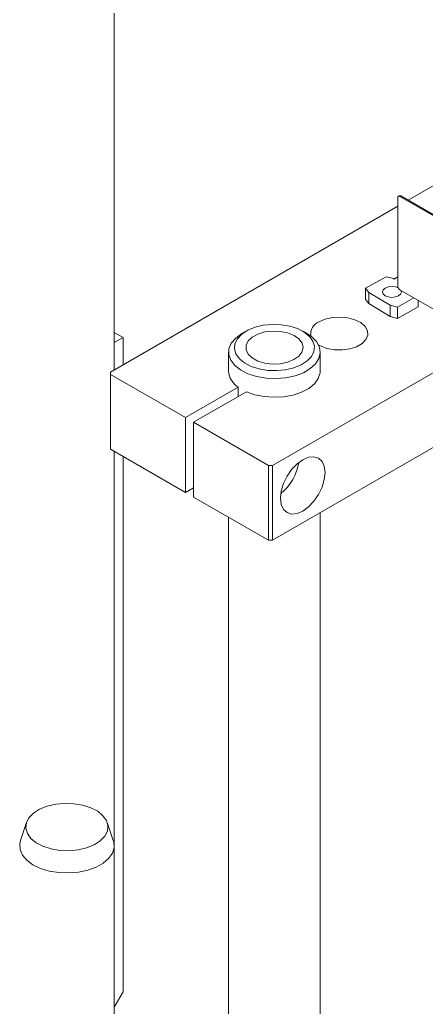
# Model space of a CAD drawing. Header units: millimetres. Extents: x 169 to 14583, y -399 to 10804.
# Drawn here: x 1960.7 to 2031.7, y 7098.4 to 7270.9 of the extents above; entities that cross this region are included whole.
import ezdxf

# ---------------------------------------------------------------- set-up
doc = ezdxf.new("R2010")
doc.units = ezdxf.units.MM
doc.header["$LTSCALE"] = 35

msp = doc.modelspace()

# ---------------------------------------------------------------- linework, layer by layer
at = {"color": 7, "linetype": 'Continuous', "lineweight": 18}
for p, q in [((1977.194, 7209.766), (1977.194, 7282.76)), ((2061.04, 7258.169), (2028.542, 7239.408)), ((2026.732, 7224.367), (2026.732, 7239.881)), ((2026.977, 7240.192), (2026.835, 7240.11)), ((2027.227, 7240.167), (2027.085, 7240.085)), ((2027.085, 7240.085), (2079.411, 7209.878)), ((2027.227, 7240.167), (2079.552, 7209.96)), ((2026.732, 7238.363), (1976.541, 7209.389)), ((2021.105, 7224.042), (2024.692, 7226.053)), ((2024.692, 7226.053), (2025.957, 7225.715)), ((2026.732, 7226.01), (2026.077, 7225.643)), ((2026.077, 7225.643), (2025.957, 7225.715)), ((2021.652, 7223.302), (2021.105, 7224.042)), ((2021.105, 7224.042), (2021.105, 7222.082)), ((2025.413, 7221.066), (2021.652, 7223.302)), ((2021.652, 7223.302), (2021.652, 7221.343)), ((2077.118, 7194.871), (2027.085, 7223.755)), ((2021.105, 7222.082), (2021.652, 7221.343)), ((2025.413, 7219.106), (2021.652, 7221.343)), ((2026.677, 7220.728), (2025.413, 7221.066)), ((2025.413, 7221.066), (2025.413, 7219.106)), ((2029.544, 7222.335), (2026.677, 7220.728)), ((2030.265, 7220.779), (2026.677, 7218.769)), ((2030.265, 7221.919), (2030.265, 7220.779)), ((2025.413, 7219.106), (2026.677, 7218.769)), ((2026.677, 7220.728), (2026.677, 7218.769)), ((1978.748, 7215.426), (1977.194, 7216.323)), ((2000.228, 7216.532), (1999.521, 7216.124)), ((2010.836, 7216.124), (2010.129, 7216.532)), ((1977.194, 7214.529), (1978.748, 7215.426)), ((1978.748, 7215.426), (1978.748, 7210.663)), ((2004.825, 7193.061), (2042.54, 7214.833)), ((1997.179, 7212.859), (1997.179, 7209.593)), ((2013.179, 7209.593), (2013.179, 7212.859)), ((1976.541, 7209.389), (1976.541, 7208.981)), ((1976.541, 7208.981), (1989.622, 7201.429)), ((1976.541, 7208.981), (1976.541, 7195.916)), ((2004.825, 7179.996), (2053.855, 7208.301)), ((1989.622, 7201.429), (1998.859, 7206.761)), ((2000.273, 7205.945), (1991.037, 7200.612)), ((1998.859, 7206.761), (1998.859, 7205.128)), ((1989.622, 7201.429), (1989.622, 7188.364)), ((1991.037, 7200.612), (2004.118, 7193.061)), ((1991.037, 7200.612), (1991.037, 7187.548)), ((1976.541, 7195.916), (1989.622, 7188.364)), ((1977.194, 7126.627), (1977.194, 7195.539)), ((1978.748, 7194.642), (1978.748, 7101.11)), ((2004.118, 7179.996), (2004.118, 7193.061)), ((2004.118, 7193.061), (2004.825, 7193.061)), ((2004.825, 7193.061), (2004.825, 7179.996)), ((1989.622, 7188.364), (1991.037, 7189.18)), ((1991.037, 7187.548), (2004.118, 7179.996)), ((2013.179, 7018.522), (2013.179, 7184.818)), ((1997.179, 7184.002), (1997.179, 7018.522)), ((2004.825, 7179.996), (2004.118, 7179.996)), ((1961.896, 7130.678), (1960.843, 7127.529)), ((1977.045, 7127.529), (1975.992, 7130.678)), ((1977.194, 6905.488), (1977.194, 7126.627)), ((1978.748, 7101.11), (1977.194, 7098.42))]:
    msp.add_line(p, q, dxfattribs=at)
at = {"color": 7, "linetype": 'Continuous', "lineweight": 18, "flags": 128}
for points in [[(2026.796, 7224.094), (2026.339, 7224.265), (2025.709, 7224.343), (2025.076, 7224.276), (2024.535, 7224.074), (2024.17, 7223.768), (2024.035, 7223.405), (2024.151, 7223.039), (2024.501, 7222.727), (2025.031, 7222.516), (2025.66, 7222.438), (2026.294, 7222.505), (2026.834, 7222.707), (2026.834, 7222.707)], [(2026.834, 7222.707), (2027.2, 7223.013), (2027.335, 7223.376), (2027.275, 7223.645)], [(2001.13, 7210.379), (2002.503, 7209.941), (2004.009, 7209.691), (2005.574, 7209.641), (2007.119, 7209.793), (2008.567, 7210.14), (2009.845, 7210.664), (2010.889, 7211.339), (2011.647, 7212.131), (2012.08, 7213), (2012.167, 7213.904), (2011.904, 7214.796), (2011.304, 7215.632), (2010.396, 7216.37), (2009.227, 7216.972), (2007.855, 7217.41), (2006.348, 7217.66), (2004.783, 7217.71), (2003.238, 7217.558), (2001.79, 7217.211), (2000.512, 7216.687), (1999.468, 7216.012), (1998.71, 7215.22), (1998.277, 7214.351), (1998.19, 7213.447), (1998.453, 7212.555), (1999.054, 7211.719), (1999.961, 7210.981), (2001.13, 7210.379)], [(2012.866, 7214.137), (2013.206, 7213.949), (2014.345, 7213.517), (2015.643, 7213.28), (2017.004, 7213.253), (2018.327, 7213.439), (2019.514, 7213.824), (2020.476, 7214.38), (2021.144, 7215.065), (2021.466, 7215.829), (2021.42, 7216.615), (2021.008, 7217.364), (2020.261, 7218.021), (2019.235, 7218.538), (2018.005, 7218.875), (2016.663, 7219.009), (2015.309, 7218.928), (2014.042, 7218.64), (2012.957, 7218.165), (2012.957, 7218.165)], [(1999.521, 7216.124), (1999.487, 7216.104), (1998.411, 7215.322), (1997.652, 7214.425), (1997.245, 7213.454), (1997.209, 7212.455), (1997.546, 7211.476), (1998.239, 7210.561), (1999.257, 7209.754), (2000.552, 7209.091)], [(2002.287, 7211.321), (2003.495, 7210.958), (2004.827, 7210.796), (2006.186, 7210.848), (2007.47, 7211.11), (2008.584, 7211.562), (2009.446, 7212.171), (2009.991, 7212.891), (2010.179, 7213.67), (2009.996, 7214.449), (2009.456, 7215.17), (2008.599, 7215.781), (2007.488, 7216.236), (2006.206, 7216.5), (2004.847, 7216.556), (2003.514, 7216.397), (2002.303, 7216.037), (2001.306, 7215.502), (2000.597, 7214.831), (2000.227, 7214.074), (2000.224, 7213.288), (2000.589, 7212.531), (2001.294, 7211.858), (2002.287, 7211.321)], [(2000.552, 7209.091), (2002.063, 7208.605), (2003.72, 7208.318), (2005.445, 7208.243), (2007.158, 7208.384), (2008.778, 7208.734), (2010.23, 7209.278), (2011.445, 7209.988), (2012.368, 7210.833), (2012.954, 7211.772), (2013.177, 7212.763), (2013.026, 7213.758), (2012.508, 7214.71), (2011.647, 7215.577), (2010.836, 7216.124)], [(2000.273, 7205.945), (2001.738, 7205.424), (2003.361, 7205.095), (2005.069, 7204.975), (2006.781, 7205.068), (2008.42, 7205.371), (2009.909, 7205.868), (2011.179, 7206.538), (2012.171, 7207.349), (2012.84, 7208.264), (2013.155, 7209.24), (2013.179, 7209.593)], [(2010.128, 7194.081), (2009.122, 7193.347), (2008.184, 7192.356), (2007.378, 7191.178), (2006.76, 7189.891), (2006.372, 7188.583), (2006.239, 7187.345), (2006.372, 7186.259), (2006.76, 7185.4), (2007.378, 7184.827), (2008.184, 7184.578), (2009.122, 7184.671), (2010.128, 7185.099), (2011.135, 7185.833), (2012.073, 7186.823), (2012.878, 7188.002), (2013.496, 7189.289), (2013.885, 7190.596), (2014.017, 7191.835), (2013.885, 7192.921), (2013.496, 7193.78), (2012.878, 7194.353), (2012.073, 7194.602), (2011.135, 7194.509), (2010.128, 7194.081)], [(1970.179, 7133.975), (1968.574, 7134.032), (1966.988, 7133.88), (1965.5, 7133.529), (1964.185, 7132.996), (1963.109, 7132.307), (1962.325, 7131.497), (1961.873, 7130.606), (1961.775, 7129.68), (1962.037, 7128.764), (1962.646, 7127.905), (1963.57, 7127.146), (1964.764, 7126.525), (1966.167, 7126.072), (1967.709, 7125.811), (1969.314, 7125.755), (1970.9, 7125.906), (1972.388, 7126.257), (1973.703, 7126.791), (1974.779, 7127.48), (1975.563, 7128.29), (1976.015, 7129.181), (1976.113, 7130.107), (1975.851, 7131.022), (1975.242, 7131.881), (1974.318, 7132.641), (1973.124, 7133.262), (1971.721, 7133.715), (1970.179, 7133.975)], [(1977.045, 7127.529), (1977.112, 7127.298), (1977.175, 7126.303), (1976.878, 7125.322), (1976.235, 7124.398), (1975.273, 7123.572), (1974.034, 7122.879), (1972.573, 7122.35), (1970.953, 7122.008), (1969.246, 7121.868), (1967.525, 7121.936), (1965.866, 7122.208), (1964.342, 7122.674), (1963.019, 7123.313), (1961.955, 7124.097), (1961.196, 7124.991), (1960.776, 7125.956), (1960.713, 7126.951), (1960.843, 7127.529)]]:
    msp.add_lwpolyline(points, dxfattribs=at)
at = {"color": 7, "linetype": 'Continuous', "lineweight": 18}
for centre, radius, start, end in [((2026.947, 7239.916), 0.218, 50.79671, 189.21404), ((2027.08, 7239.963), 0.251, 54.38242, 114.30712), ((2027.499, 7224.402), 0.768, 182.60548, 237.39452), ((2013.759, 7216.075), 2.239, 111.00231, 191.13795), ((2000.686, 7209.76), 3.511, 182.72302, 238.64701), ((2000.836, 7194.954), 8.698, 308.93752, 351.06786)]:
    msp.add_arc(centre, radius, start, end, dxfattribs=at)

doc.saveas('drawing.dxf')
